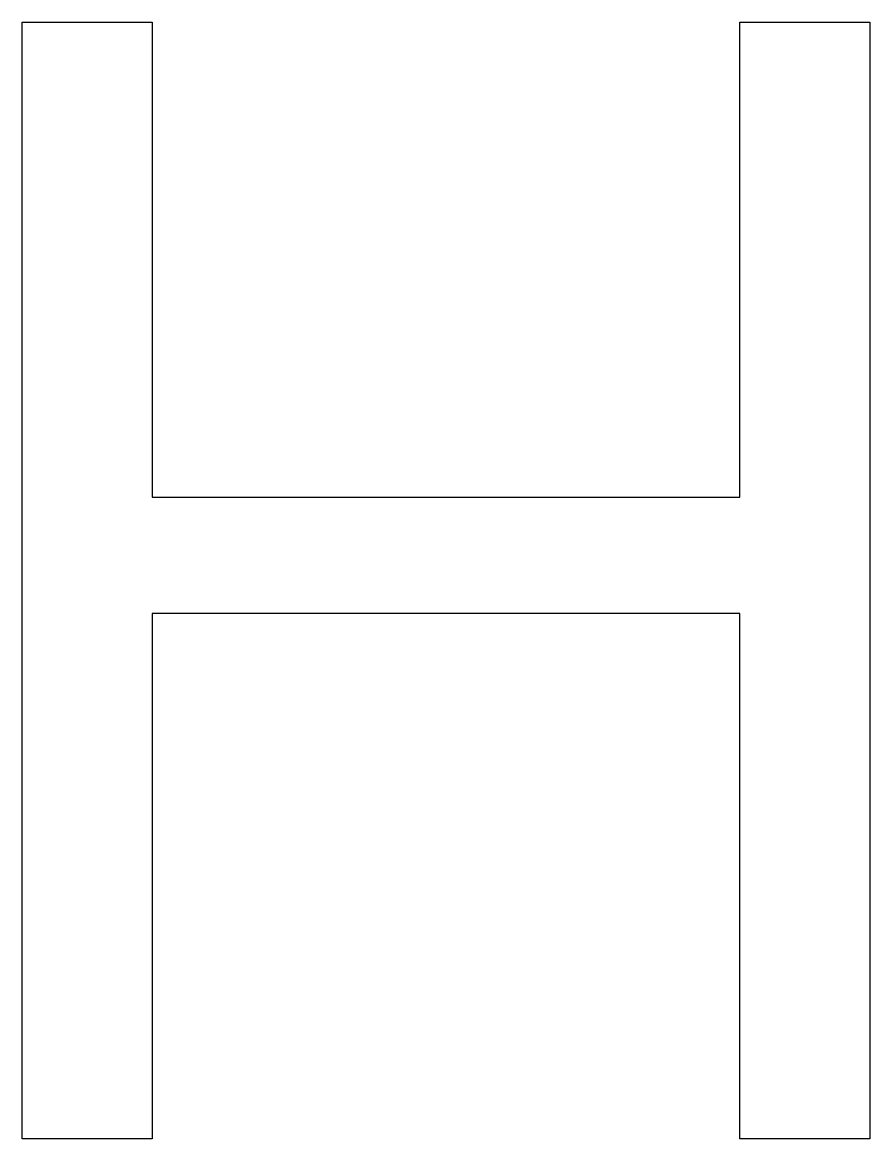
# Model space of a CAD drawing. Extents: x 0.1 to 0.413, y -0.208 to 0.204.
import ezdxf

# ---------------------------------------------------------------- set-up
doc = ezdxf.new("R2010")
doc.units = 0
doc.header["$MEASUREMENT"] = 0
doc.layers.add('VISIBLE', color=7, linetype='CONTINUOUS')

msp = doc.modelspace()

# ---------------------------------------------------------------- linework, layer by layer
at = {"layer": 'VISIBLE'}
for p, q in [((0.09988, 0.20418), (0.14775, 0.20418)), ((0.09988, -0.20769), (0.09988, 0.20418)), ((0.14775, 0.20418), (0.14775, 0.02894)), ((0.36472, 0.20418), (0.41259, 0.20418)), ((0.36472, 0.02894), (0.36472, 0.20418)), ((0.41259, 0.20418), (0.41259, -0.20769)), ((0.14775, 0.02894), (0.36472, 0.02894)), ((0.14775, -0.01388), (0.14775, -0.20769)), ((0.36472, -0.01388), (0.14775, -0.01388)), ((0.36472, -0.20769), (0.36472, -0.01388)), ((0.14775, -0.20769), (0.09988, -0.20769)), ((0.41259, -0.20769), (0.36472, -0.20769))]:
    msp.add_line(p, q, dxfattribs=at)

doc.saveas('drawing.dxf')
